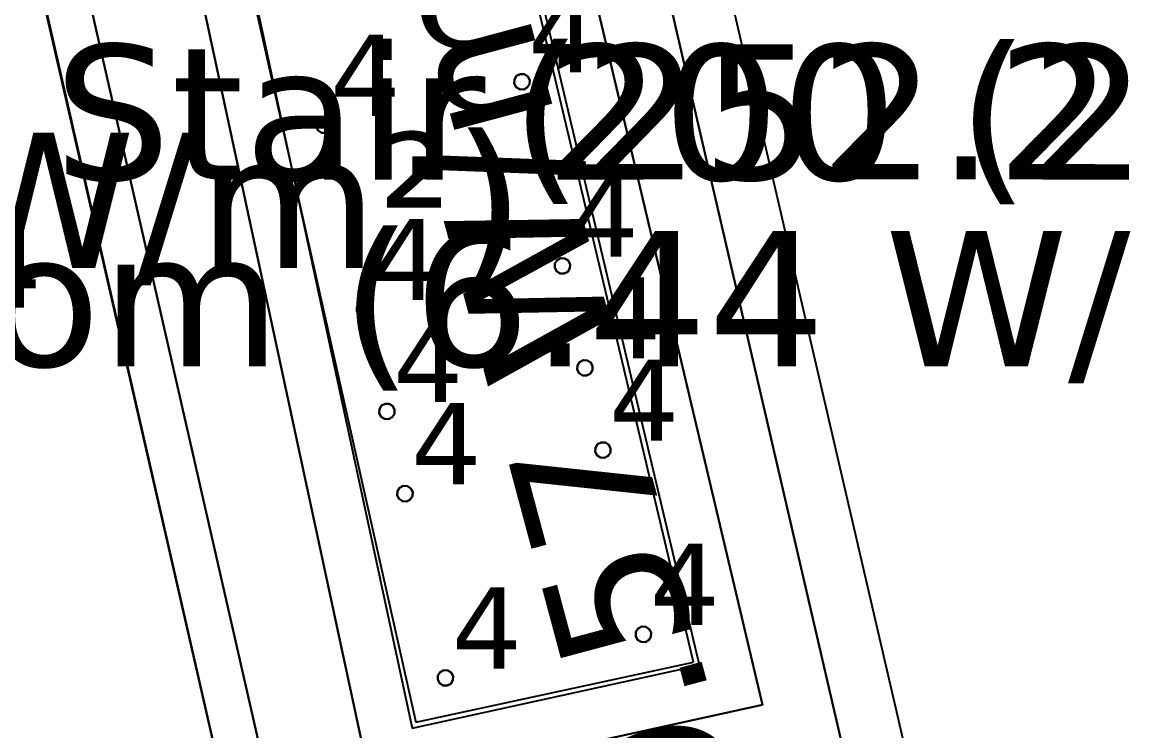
# Model space of a CAD drawing. Header units: inches. Extents: x 0 to 80, y -15 to 299.
# Drawn here: x 26.078 to 28.53, y 1.822 to 3.394 of the extents above; entities that cross this region are included whole.
import ezdxf

# ---------------------------------------------------------------- set-up
doc = ezdxf.new("R2010")
doc.units = ezdxf.units.IN
doc.header["$MEASUREMENT"] = 0
for name, color, linetype, true_color in [('DLX_BLD0_CALC', 3, 'Continuous', 0x00ff00), ('DLX_BLD0_CONT', 7, 'Continuous', 0x969696), ('DLX_BLD0_DESC', 7, 'Continuous', 0x969696), ('DLX_BLD0_LUM', 7, 'Continuous', 0xffd400), ('DLX_BLD0_LUMKEY_IDX', 7, 'Continuous', 0x969696), ('DLX_BLD0_ROOF', 7, 'Continuous', 0x7f7f7f)]:
    doc.layers.add(name, color=color, linetype=linetype, true_color=true_color)
doc.styles.add('TableTextStyle', font='')
doc.styles.get('TableTextStyle').set_extended_font_data('VERDANA.TTF')

msp = doc.modelspace()

# ---------------------------------------------------------------- linework, layer by layer
at = {"layer": 'DLX_BLD0_CALC'}
for points in [[(27.5815, 1.9677, 0), (26.9608, 4.5886, 0)], [(27.5677, 1.9738, 0), (26.952, 4.574, 0)], [(26.3719, 4.4275, 0), (26.9519, 1.841, 0)], [(26.5202, 3.7974, 0), (26.9437, 1.8275, 0)], [(26.5203, 1.7162, 0), (26.0726, 3.6738, 0)], [(26.5216, 1.7157, 0), (26.0772, 3.6636, 0)], [(27.645, 3.4745, 0), (28.5393, -0.3804, 0)], [(27.6452, 3.4739, 0), (28.5393, -0.3804, 0)], [(26.9437, 1.8275, 0), (27.5815, 1.9677, 0)], [(26.9519, 1.841, 0), (27.5677, 1.9738, 0)]]:
    msp.add_polyline3d(points, dxfattribs=at)
at = {"layer": 'DLX_BLD0_CONT'}
for points in [[(27.7214, 1.8797, 0), (27.0465, 4.7298, 0)], [(26.6384, 1.6418, 0), (26.1508, 3.7794, 0)], [(26.4072, 3.7711, 0), (26.8548, 1.6892, 0)], [(27.4837, 3.5762, 0), (28.4387, -0.5402, 0)], [(26.8548, 1.6892, 0), (27.7214, 1.8797, 0)]]:
    msp.add_polyline3d(points, dxfattribs=at)
at = {"layer": 'DLX_BLD0_LUM'}
for points in [[(27.1703, 3.2578, 0), (27.1708, 3.2668, 0)], [(27.1708, 3.2668, 0), (27.1703, 3.2578, 0)], [(27.1708, 3.2668, 0), (27.1703, 3.2578, 0)], [(27.1703, 3.2578, 0), (27.1708, 3.2668, 0)], [(27.1708, 3.2668, 0), (27.1756, 3.2745, 0)], [(27.1756, 3.2745, 0), (27.1708, 3.2668, 0)], [(27.1756, 3.2745, 0), (27.1708, 3.2668, 0)], [(27.1708, 3.2668, 0), (27.1756, 3.2745, 0)], [(27.1708, 3.2668, 0), (27.1708, 3.2668, 0)], [(27.1708, 3.2668, 0), (27.1708, 3.2668, 0)], [(27.1756, 3.2745, 0), (27.1837, 3.2786, 0)], [(27.1837, 3.2786, 0), (27.1756, 3.2745, 0)], [(27.1837, 3.2786, 0), (27.1756, 3.2745, 0)], [(27.1756, 3.2745, 0), (27.1837, 3.2786, 0)], [(27.1756, 3.2745, 0), (27.1756, 3.2745, 0)], [(27.1756, 3.2745, 0), (27.1756, 3.2745, 0)], [(27.1837, 3.2786, 0), (27.1837, 3.2786, 0)], [(27.1837, 3.2786, 0), (27.1927, 3.2782, 0)], [(27.1927, 3.2782, 0), (27.1837, 3.2786, 0)], [(27.1837, 3.2786, 0), (27.1837, 3.2786, 0)], [(27.1927, 3.2782, 0), (27.1837, 3.2786, 0)], [(27.1837, 3.2786, 0), (27.1927, 3.2782, 0)], [(27.1927, 3.2782, 0), (27.1927, 3.2782, 0)], [(27.1927, 3.2782, 0), (27.2004, 3.2733, 0)], [(27.2004, 3.2733, 0), (27.1927, 3.2782, 0)], [(27.1927, 3.2782, 0), (27.1927, 3.2782, 0)], [(27.2004, 3.2733, 0), (27.1927, 3.2782, 0)], [(27.1927, 3.2782, 0), (27.2004, 3.2733, 0)], [(27.2004, 3.2733, 0), (27.2004, 3.2733, 0)], [(27.2004, 3.2733, 0), (27.2045, 3.2653, 0)], [(27.2045, 3.2653, 0), (27.2004, 3.2733, 0)], [(27.2004, 3.2733, 0), (27.2004, 3.2733, 0)], [(27.2045, 3.2653, 0), (27.2004, 3.2733, 0)], [(27.2004, 3.2733, 0), (27.2045, 3.2653, 0)], [(27.2045, 3.2653, 0), (27.2041, 3.2563, 0)], [(27.2041, 3.2563, 0), (27.2045, 3.2653, 0)], [(27.2041, 3.2563, 0), (27.2045, 3.2653, 0)], [(27.2045, 3.2653, 0), (27.2041, 3.2563, 0)], [(27.2045, 3.2653, 0), (27.2045, 3.2653, 0)], [(27.2045, 3.2653, 0), (27.2045, 3.2653, 0)], [(27.1745, 3.2497, 0), (27.1703, 3.2578, 0)], [(27.1703, 3.2578, 0), (27.1703, 3.2578, 0)], [(27.1703, 3.2578, 0), (27.1745, 3.2497, 0)], [(27.1703, 3.2578, 0), (27.1703, 3.2578, 0)], [(27.1703, 3.2578, 0), (27.1745, 3.2497, 0)], [(27.1745, 3.2497, 0), (27.1703, 3.2578, 0)], [(27.1821, 3.2449, 0), (27.1745, 3.2497, 0)], [(27.1745, 3.2497, 0), (27.1745, 3.2497, 0)], [(27.1745, 3.2497, 0), (27.1821, 3.2449, 0)], [(27.1745, 3.2497, 0), (27.1745, 3.2497, 0)], [(27.1745, 3.2497, 0), (27.1821, 3.2449, 0)], [(27.1821, 3.2449, 0), (27.1745, 3.2497, 0)], [(27.1912, 3.2445, 0), (27.1821, 3.2449, 0)], [(27.1821, 3.2449, 0), (27.1821, 3.2449, 0)], [(27.1821, 3.2449, 0), (27.1912, 3.2445, 0)], [(27.1821, 3.2449, 0), (27.1821, 3.2449, 0)], [(27.1821, 3.2449, 0), (27.1912, 3.2445, 0)], [(27.1912, 3.2445, 0), (27.1821, 3.2449, 0)], [(27.1992, 3.2486, 0), (27.1912, 3.2445, 0)], [(27.1912, 3.2445, 0), (27.1992, 3.2486, 0)], [(27.1912, 3.2445, 0), (27.1992, 3.2486, 0)], [(27.1992, 3.2486, 0), (27.1912, 3.2445, 0)], [(27.1912, 3.2445, 0), (27.1912, 3.2445, 0)], [(27.1912, 3.2445, 0), (27.1912, 3.2445, 0)], [(27.2041, 3.2563, 0), (27.1992, 3.2486, 0)], [(27.1992, 3.2486, 0), (27.2041, 3.2563, 0)], [(27.1992, 3.2486, 0), (27.2041, 3.2563, 0)], [(27.2041, 3.2563, 0), (27.1992, 3.2486, 0)], [(27.1992, 3.2486, 0), (27.1992, 3.2486, 0)], [(27.1992, 3.2486, 0), (27.1992, 3.2486, 0)], [(27.2041, 3.2563, 0), (27.2041, 3.2563, 0)], [(27.2041, 3.2563, 0), (27.2041, 3.2563, 0)], [(26.7311, 3.1612, 0), (26.7315, 3.1703, 0)], [(26.7315, 3.1703, 0), (26.7311, 3.1612, 0)], [(26.7315, 3.1703, 0), (26.7311, 3.1612, 0)], [(26.7311, 3.1612, 0), (26.7315, 3.1703, 0)], [(26.7315, 3.1703, 0), (26.7364, 3.1779, 0)], [(26.7364, 3.1779, 0), (26.7315, 3.1703, 0)], [(26.7364, 3.1779, 0), (26.7315, 3.1703, 0)], [(26.7315, 3.1703, 0), (26.7364, 3.1779, 0)], [(26.7315, 3.1703, 0), (26.7315, 3.1703, 0)], [(26.7315, 3.1703, 0), (26.7315, 3.1703, 0)], [(26.7364, 3.1779, 0), (26.7444, 3.1821, 0)], [(26.7444, 3.1821, 0), (26.7364, 3.1779, 0)], [(26.7444, 3.1821, 0), (26.7364, 3.1779, 0)], [(26.7364, 3.1779, 0), (26.7444, 3.1821, 0)], [(26.7364, 3.1779, 0), (26.7364, 3.1779, 0)], [(26.7364, 3.1779, 0), (26.7364, 3.1779, 0)], [(26.7444, 3.1821, 0), (26.7444, 3.1821, 0)], [(26.7444, 3.1821, 0), (26.7535, 3.1817, 0)], [(26.7535, 3.1817, 0), (26.7444, 3.1821, 0)], [(26.7444, 3.1821, 0), (26.7444, 3.1821, 0)], [(26.7535, 3.1817, 0), (26.7444, 3.1821, 0)], [(26.7444, 3.1821, 0), (26.7535, 3.1817, 0)], [(26.7535, 3.1817, 0), (26.7535, 3.1817, 0)], [(26.7535, 3.1817, 0), (26.7611, 3.1768, 0)], [(26.7611, 3.1768, 0), (26.7535, 3.1817, 0)], [(26.7535, 3.1817, 0), (26.7535, 3.1817, 0)], [(26.7611, 3.1768, 0), (26.7535, 3.1817, 0)], [(26.7535, 3.1817, 0), (26.7611, 3.1768, 0)], [(26.7611, 3.1768, 0), (26.7611, 3.1768, 0)], [(26.7611, 3.1768, 0), (26.7653, 3.1687, 0)], [(26.7653, 3.1687, 0), (26.7611, 3.1768, 0)], [(26.7611, 3.1768, 0), (26.7611, 3.1768, 0)], [(26.7653, 3.1687, 0), (26.7611, 3.1768, 0)], [(26.7611, 3.1768, 0), (26.7653, 3.1687, 0)], [(26.7653, 3.1687, 0), (26.7649, 3.1597, 0)], [(26.7649, 3.1597, 0), (26.7653, 3.1687, 0)], [(26.7649, 3.1597, 0), (26.7653, 3.1687, 0)], [(26.7653, 3.1687, 0), (26.7649, 3.1597, 0)], [(26.7653, 3.1687, 0), (26.7653, 3.1687, 0)], [(26.7653, 3.1687, 0), (26.7653, 3.1687, 0)], [(26.7353, 3.1532, 0), (26.7311, 3.1612, 0)], [(26.7311, 3.1612, 0), (26.7311, 3.1612, 0)], [(26.7311, 3.1612, 0), (26.7353, 3.1532, 0)], [(26.7311, 3.1612, 0), (26.7311, 3.1612, 0)], [(26.7311, 3.1612, 0), (26.7353, 3.1532, 0)], [(26.7353, 3.1532, 0), (26.7311, 3.1612, 0)], [(26.7429, 3.1483, 0), (26.7353, 3.1532, 0)], [(26.7353, 3.1532, 0), (26.7353, 3.1532, 0)], [(26.7353, 3.1532, 0), (26.7429, 3.1483, 0)], [(26.7353, 3.1532, 0), (26.7353, 3.1532, 0)], [(26.7353, 3.1532, 0), (26.7429, 3.1483, 0)], [(26.7429, 3.1483, 0), (26.7353, 3.1532, 0)], [(26.7519, 3.1479, 0), (26.7429, 3.1483, 0)], [(26.7429, 3.1483, 0), (26.7429, 3.1483, 0)], [(26.7429, 3.1483, 0), (26.7519, 3.1479, 0)], [(26.7429, 3.1483, 0), (26.7429, 3.1483, 0)], [(26.7429, 3.1483, 0), (26.7519, 3.1479, 0)], [(26.7519, 3.1479, 0), (26.7429, 3.1483, 0)], [(26.76, 3.1521, 0), (26.7519, 3.1479, 0)], [(26.7519, 3.1479, 0), (26.76, 3.1521, 0)], [(26.7519, 3.1479, 0), (26.76, 3.1521, 0)], [(26.76, 3.1521, 0), (26.7519, 3.1479, 0)], [(26.7519, 3.1479, 0), (26.7519, 3.1479, 0)], [(26.7519, 3.1479, 0), (26.7519, 3.1479, 0)], [(26.7649, 3.1597, 0), (26.76, 3.1521, 0)], [(26.76, 3.1521, 0), (26.7649, 3.1597, 0)], [(26.76, 3.1521, 0), (26.7649, 3.1597, 0)], [(26.7649, 3.1597, 0), (26.76, 3.1521, 0)], [(26.76, 3.1521, 0), (26.76, 3.1521, 0)], [(26.76, 3.1521, 0), (26.76, 3.1521, 0)], [(26.7649, 3.1597, 0), (26.7649, 3.1597, 0)], [(26.7649, 3.1597, 0), (26.7649, 3.1597, 0)], [(27.2655, 2.8659, 0), (27.2735, 2.87, 0)], [(27.2735, 2.87, 0), (27.2655, 2.8659, 0)], [(27.2735, 2.87, 0), (27.2655, 2.8659, 0)], [(27.2655, 2.8659, 0), (27.2735, 2.87, 0)], [(27.2735, 2.87, 0), (27.2735, 2.87, 0)], [(27.2735, 2.87, 0), (27.2826, 2.8696, 0)], [(27.2826, 2.8696, 0), (27.2735, 2.87, 0)], [(27.2735, 2.87, 0), (27.2735, 2.87, 0)], [(27.2826, 2.8696, 0), (27.2735, 2.87, 0)], [(27.2735, 2.87, 0), (27.2826, 2.8696, 0)], [(27.2826, 2.8696, 0), (27.2826, 2.8696, 0)], [(27.2826, 2.8696, 0), (27.2902, 2.8647, 0)], [(27.2902, 2.8647, 0), (27.2826, 2.8696, 0)], [(27.2826, 2.8696, 0), (27.2826, 2.8696, 0)], [(27.2902, 2.8647, 0), (27.2826, 2.8696, 0)], [(27.2826, 2.8696, 0), (27.2902, 2.8647, 0)], [(27.2602, 2.8492, 0), (27.2606, 2.8582, 0)], [(27.2606, 2.8582, 0), (27.2602, 2.8492, 0)], [(27.2606, 2.8582, 0), (27.2602, 2.8492, 0)], [(27.2602, 2.8492, 0), (27.2606, 2.8582, 0)], [(27.2643, 2.8411, 0), (27.2602, 2.8492, 0)], [(27.2602, 2.8492, 0), (27.2602, 2.8492, 0)], [(27.2602, 2.8492, 0), (27.2643, 2.8411, 0)], [(27.2602, 2.8492, 0), (27.2602, 2.8492, 0)], [(27.2602, 2.8492, 0), (27.2643, 2.8411, 0)], [(27.2643, 2.8411, 0), (27.2602, 2.8492, 0)], [(27.2606, 2.8582, 0), (27.2655, 2.8659, 0)], [(27.2655, 2.8659, 0), (27.2606, 2.8582, 0)], [(27.2655, 2.8659, 0), (27.2606, 2.8582, 0)], [(27.2606, 2.8582, 0), (27.2655, 2.8659, 0)], [(27.2606, 2.8582, 0), (27.2606, 2.8582, 0)], [(27.2606, 2.8582, 0), (27.2606, 2.8582, 0)], [(27.2655, 2.8659, 0), (27.2655, 2.8659, 0)], [(27.2655, 2.8659, 0), (27.2655, 2.8659, 0)], [(27.2939, 2.8477, 0), (27.2891, 2.84, 0)], [(27.2891, 2.84, 0), (27.2939, 2.8477, 0)], [(27.2891, 2.84, 0), (27.2939, 2.8477, 0)], [(27.2939, 2.8477, 0), (27.2891, 2.84, 0)], [(27.2902, 2.8647, 0), (27.2902, 2.8647, 0)], [(27.2902, 2.8647, 0), (27.2944, 2.8567, 0)], [(27.2944, 2.8567, 0), (27.2902, 2.8647, 0)], [(27.2902, 2.8647, 0), (27.2902, 2.8647, 0)], [(27.2944, 2.8567, 0), (27.2902, 2.8647, 0)], [(27.2902, 2.8647, 0), (27.2944, 2.8567, 0)], [(27.2944, 2.8567, 0), (27.2939, 2.8477, 0)], [(27.2939, 2.8477, 0), (27.2944, 2.8567, 0)], [(27.2939, 2.8477, 0), (27.2944, 2.8567, 0)], [(27.2944, 2.8567, 0), (27.2939, 2.8477, 0)], [(27.2939, 2.8477, 0), (27.2939, 2.8477, 0)], [(27.2939, 2.8477, 0), (27.2939, 2.8477, 0)], [(27.2944, 2.8567, 0), (27.2944, 2.8567, 0)], [(27.2944, 2.8567, 0), (27.2944, 2.8567, 0)], [(27.272, 2.8363, 0), (27.2643, 2.8411, 0)], [(27.2643, 2.8411, 0), (27.2643, 2.8411, 0)], [(27.2643, 2.8411, 0), (27.272, 2.8363, 0)], [(27.2643, 2.8411, 0), (27.2643, 2.8411, 0)], [(27.2643, 2.8411, 0), (27.272, 2.8363, 0)], [(27.272, 2.8363, 0), (27.2643, 2.8411, 0)], [(27.281, 2.8359, 0), (27.272, 2.8363, 0)], [(27.272, 2.8363, 0), (27.272, 2.8363, 0)], [(27.272, 2.8363, 0), (27.281, 2.8359, 0)], [(27.272, 2.8363, 0), (27.272, 2.8363, 0)], [(27.272, 2.8363, 0), (27.281, 2.8359, 0)], [(27.281, 2.8359, 0), (27.272, 2.8363, 0)], [(27.2891, 2.84, 0), (27.281, 2.8359, 0)], [(27.281, 2.8359, 0), (27.2891, 2.84, 0)], [(27.281, 2.8359, 0), (27.2891, 2.84, 0)], [(27.2891, 2.84, 0), (27.281, 2.8359, 0)], [(27.281, 2.8359, 0), (27.281, 2.8359, 0)], [(27.281, 2.8359, 0), (27.281, 2.8359, 0)], [(27.2891, 2.84, 0), (27.2891, 2.84, 0)], [(27.2891, 2.84, 0), (27.2891, 2.84, 0)], [(26.8262, 2.7693, 0), (26.8343, 2.7735, 0)], [(26.8343, 2.7735, 0), (26.8262, 2.7693, 0)], [(26.8343, 2.7735, 0), (26.8262, 2.7693, 0)], [(26.8262, 2.7693, 0), (26.8343, 2.7735, 0)], [(26.8343, 2.7735, 0), (26.8343, 2.7735, 0)], [(26.8343, 2.7735, 0), (26.8433, 2.7731, 0)], [(26.8433, 2.7731, 0), (26.8343, 2.7735, 0)], [(26.8343, 2.7735, 0), (26.8343, 2.7735, 0)], [(26.8433, 2.7731, 0), (26.8343, 2.7735, 0)], [(26.8343, 2.7735, 0), (26.8433, 2.7731, 0)], [(26.8433, 2.7731, 0), (26.8433, 2.7731, 0)], [(26.8433, 2.7731, 0), (26.8509, 2.7682, 0)], [(26.8509, 2.7682, 0), (26.8433, 2.7731, 0)], [(26.8433, 2.7731, 0), (26.8433, 2.7731, 0)], [(26.8509, 2.7682, 0), (26.8433, 2.7731, 0)], [(26.8433, 2.7731, 0), (26.8509, 2.7682, 0)], [(26.8209, 2.7526, 0), (26.8213, 2.7617, 0)], [(26.8213, 2.7617, 0), (26.8209, 2.7526, 0)], [(26.8213, 2.7617, 0), (26.8209, 2.7526, 0)], [(26.8209, 2.7526, 0), (26.8213, 2.7617, 0)], [(26.8251, 2.7446, 0), (26.8209, 2.7526, 0)], [(26.8209, 2.7526, 0), (26.8209, 2.7526, 0)], [(26.8209, 2.7526, 0), (26.8251, 2.7446, 0)], [(26.8209, 2.7526, 0), (26.8209, 2.7526, 0)], [(26.8209, 2.7526, 0), (26.8251, 2.7446, 0)], [(26.8251, 2.7446, 0), (26.8209, 2.7526, 0)], [(26.8213, 2.7617, 0), (26.8262, 2.7693, 0)], [(26.8262, 2.7693, 0), (26.8213, 2.7617, 0)], [(26.8262, 2.7693, 0), (26.8213, 2.7617, 0)], [(26.8213, 2.7617, 0), (26.8262, 2.7693, 0)], [(26.8213, 2.7617, 0), (26.8213, 2.7617, 0)], [(26.8213, 2.7617, 0), (26.8213, 2.7617, 0)], [(26.8262, 2.7693, 0), (26.8262, 2.7693, 0)], [(26.8262, 2.7693, 0), (26.8262, 2.7693, 0)], [(26.8547, 2.7511, 0), (26.8498, 2.7435, 0)], [(26.8498, 2.7435, 0), (26.8547, 2.7511, 0)], [(26.8498, 2.7435, 0), (26.8547, 2.7511, 0)], [(26.8547, 2.7511, 0), (26.8498, 2.7435, 0)], [(26.8509, 2.7682, 0), (26.8509, 2.7682, 0)], [(26.8509, 2.7682, 0), (26.8551, 2.7601, 0)], [(26.8551, 2.7601, 0), (26.8509, 2.7682, 0)], [(26.8509, 2.7682, 0), (26.8509, 2.7682, 0)], [(26.8551, 2.7601, 0), (26.8509, 2.7682, 0)], [(26.8509, 2.7682, 0), (26.8551, 2.7601, 0)], [(26.8551, 2.7601, 0), (26.8547, 2.7511, 0)], [(26.8547, 2.7511, 0), (26.8551, 2.7601, 0)], [(26.8547, 2.7511, 0), (26.8551, 2.7601, 0)], [(26.8551, 2.7601, 0), (26.8547, 2.7511, 0)], [(26.8547, 2.7511, 0), (26.8547, 2.7511, 0)], [(26.8547, 2.7511, 0), (26.8547, 2.7511, 0)], [(26.8551, 2.7601, 0), (26.8551, 2.7601, 0)], [(26.8551, 2.7601, 0), (26.8551, 2.7601, 0)], [(26.8327, 2.7397, 0), (26.8251, 2.7446, 0)], [(26.8251, 2.7446, 0), (26.8251, 2.7446, 0)], [(26.8251, 2.7446, 0), (26.8327, 2.7397, 0)], [(26.8251, 2.7446, 0), (26.8251, 2.7446, 0)], [(26.8251, 2.7446, 0), (26.8327, 2.7397, 0)], [(26.8327, 2.7397, 0), (26.8251, 2.7446, 0)], [(26.8418, 2.7393, 0), (26.8327, 2.7397, 0)], [(26.8327, 2.7397, 0), (26.8327, 2.7397, 0)], [(26.8327, 2.7397, 0), (26.8418, 2.7393, 0)], [(26.8327, 2.7397, 0), (26.8327, 2.7397, 0)], [(26.8327, 2.7397, 0), (26.8418, 2.7393, 0)], [(26.8418, 2.7393, 0), (26.8327, 2.7397, 0)], [(26.8498, 2.7435, 0), (26.8418, 2.7393, 0)], [(26.8418, 2.7393, 0), (26.8498, 2.7435, 0)], [(26.8418, 2.7393, 0), (26.8498, 2.7435, 0)], [(26.8498, 2.7435, 0), (26.8418, 2.7393, 0)], [(26.8418, 2.7393, 0), (26.8418, 2.7393, 0)], [(26.8418, 2.7393, 0), (26.8418, 2.7393, 0)], [(26.8498, 2.7435, 0), (26.8498, 2.7435, 0)], [(26.8498, 2.7435, 0), (26.8498, 2.7435, 0)], [(27.3099, 2.6231, 0), (27.3103, 2.6321, 0)], [(27.3103, 2.6321, 0), (27.3099, 2.6231, 0)], [(27.3103, 2.6321, 0), (27.3099, 2.6231, 0)], [(27.3099, 2.6231, 0), (27.3103, 2.6321, 0)], [(27.3103, 2.6321, 0), (27.3152, 2.6397, 0)], [(27.3152, 2.6397, 0), (27.3103, 2.6321, 0)], [(27.3152, 2.6397, 0), (27.3103, 2.6321, 0)], [(27.3103, 2.6321, 0), (27.3152, 2.6397, 0)], [(27.3103, 2.6321, 0), (27.3103, 2.6321, 0)], [(27.3103, 2.6321, 0), (27.3103, 2.6321, 0)], [(27.3152, 2.6397, 0), (27.3232, 2.6439, 0)], [(27.3232, 2.6439, 0), (27.3152, 2.6397, 0)], [(27.3232, 2.6439, 0), (27.3152, 2.6397, 0)], [(27.3152, 2.6397, 0), (27.3232, 2.6439, 0)], [(27.3152, 2.6397, 0), (27.3152, 2.6397, 0)], [(27.3152, 2.6397, 0), (27.3152, 2.6397, 0)], [(27.3232, 2.6439, 0), (27.3232, 2.6439, 0)], [(27.3232, 2.6439, 0), (27.3323, 2.6435, 0)], [(27.3323, 2.6435, 0), (27.3232, 2.6439, 0)], [(27.3232, 2.6439, 0), (27.3232, 2.6439, 0)], [(27.3323, 2.6435, 0), (27.3232, 2.6439, 0)], [(27.3232, 2.6439, 0), (27.3323, 2.6435, 0)], [(27.3323, 2.6435, 0), (27.3323, 2.6435, 0)], [(27.3323, 2.6435, 0), (27.3399, 2.6386, 0)], [(27.3399, 2.6386, 0), (27.3323, 2.6435, 0)], [(27.3323, 2.6435, 0), (27.3323, 2.6435, 0)], [(27.3399, 2.6386, 0), (27.3323, 2.6435, 0)], [(27.3323, 2.6435, 0), (27.3399, 2.6386, 0)], [(27.3399, 2.6386, 0), (27.3399, 2.6386, 0)], [(27.3399, 2.6386, 0), (27.3441, 2.6306, 0)], [(27.3441, 2.6306, 0), (27.3399, 2.6386, 0)], [(27.3399, 2.6386, 0), (27.3399, 2.6386, 0)], [(27.3441, 2.6306, 0), (27.3399, 2.6386, 0)], [(27.3399, 2.6386, 0), (27.3441, 2.6306, 0)], [(27.3441, 2.6306, 0), (27.3436, 2.6215, 0)], [(27.3436, 2.6215, 0), (27.3441, 2.6306, 0)], [(27.3436, 2.6215, 0), (27.3441, 2.6306, 0)], [(27.3441, 2.6306, 0), (27.3436, 2.6215, 0)], [(27.3441, 2.6306, 0), (27.3441, 2.6306, 0)], [(27.3441, 2.6306, 0), (27.3441, 2.6306, 0)], [(27.314, 2.615, 0), (27.3099, 2.6231, 0)], [(27.3099, 2.6231, 0), (27.3099, 2.6231, 0)], [(27.3099, 2.6231, 0), (27.314, 2.615, 0)], [(27.3099, 2.6231, 0), (27.3099, 2.6231, 0)], [(27.3099, 2.6231, 0), (27.314, 2.615, 0)], [(27.314, 2.615, 0), (27.3099, 2.6231, 0)], [(27.3217, 2.6101, 0), (27.314, 2.615, 0)], [(27.314, 2.615, 0), (27.314, 2.615, 0)], [(27.314, 2.615, 0), (27.3217, 2.6101, 0)], [(27.314, 2.615, 0), (27.314, 2.615, 0)], [(27.314, 2.615, 0), (27.3217, 2.6101, 0)], [(27.3217, 2.6101, 0), (27.314, 2.615, 0)], [(27.3307, 2.6097, 0), (27.3217, 2.6101, 0)], [(27.3217, 2.6101, 0), (27.3217, 2.6101, 0)], [(27.3217, 2.6101, 0), (27.3307, 2.6097, 0)], [(27.3217, 2.6101, 0), (27.3217, 2.6101, 0)], [(27.3217, 2.6101, 0), (27.3307, 2.6097, 0)], [(27.3307, 2.6097, 0), (27.3217, 2.6101, 0)], [(27.3388, 2.6139, 0), (27.3307, 2.6097, 0)], [(27.3307, 2.6097, 0), (27.3388, 2.6139, 0)], [(27.3307, 2.6097, 0), (27.3388, 2.6139, 0)], [(27.3388, 2.6139, 0), (27.3307, 2.6097, 0)], [(27.3307, 2.6097, 0), (27.3307, 2.6097, 0)], [(27.3307, 2.6097, 0), (27.3307, 2.6097, 0)], [(27.3436, 2.6215, 0), (27.3388, 2.6139, 0)], [(27.3388, 2.6139, 0), (27.3436, 2.6215, 0)], [(27.3388, 2.6139, 0), (27.3436, 2.6215, 0)], [(27.3436, 2.6215, 0), (27.3388, 2.6139, 0)], [(27.3388, 2.6139, 0), (27.3388, 2.6139, 0)], [(27.3388, 2.6139, 0), (27.3388, 2.6139, 0)], [(27.3436, 2.6215, 0), (27.3436, 2.6215, 0)], [(27.3436, 2.6215, 0), (27.3436, 2.6215, 0)], [(26.8706, 2.5265, 0), (26.871, 2.5356, 0)], [(26.871, 2.5356, 0), (26.8706, 2.5265, 0)], [(26.871, 2.5356, 0), (26.8706, 2.5265, 0)], [(26.8706, 2.5265, 0), (26.871, 2.5356, 0)], [(26.8748, 2.5185, 0), (26.8706, 2.5265, 0)], [(26.8706, 2.5265, 0), (26.8706, 2.5265, 0)], [(26.8706, 2.5265, 0), (26.8748, 2.5185, 0)], [(26.8706, 2.5265, 0), (26.8706, 2.5265, 0)], [(26.8706, 2.5265, 0), (26.8748, 2.5185, 0)], [(26.8748, 2.5185, 0), (26.8706, 2.5265, 0)], [(26.871, 2.5356, 0), (26.8759, 2.5432, 0)], [(26.8759, 2.5432, 0), (26.871, 2.5356, 0)], [(26.8759, 2.5432, 0), (26.871, 2.5356, 0)], [(26.871, 2.5356, 0), (26.8759, 2.5432, 0)], [(26.871, 2.5356, 0), (26.871, 2.5356, 0)], [(26.871, 2.5356, 0), (26.871, 2.5356, 0)], [(26.8759, 2.5432, 0), (26.884, 2.5474, 0)], [(26.884, 2.5474, 0), (26.8759, 2.5432, 0)], [(26.884, 2.5474, 0), (26.8759, 2.5432, 0)], [(26.8759, 2.5432, 0), (26.884, 2.5474, 0)], [(26.8759, 2.5432, 0), (26.8759, 2.5432, 0)], [(26.8759, 2.5432, 0), (26.8759, 2.5432, 0)], [(26.884, 2.5474, 0), (26.884, 2.5474, 0)], [(26.884, 2.5474, 0), (26.893, 2.5469, 0)], [(26.893, 2.5469, 0), (26.884, 2.5474, 0)], [(26.884, 2.5474, 0), (26.884, 2.5474, 0)], [(26.893, 2.5469, 0), (26.884, 2.5474, 0)], [(26.884, 2.5474, 0), (26.893, 2.5469, 0)], [(26.893, 2.5469, 0), (26.893, 2.5469, 0)], [(26.893, 2.5469, 0), (26.9006, 2.5421, 0)], [(26.9006, 2.5421, 0), (26.893, 2.5469, 0)], [(26.893, 2.5469, 0), (26.893, 2.5469, 0)], [(26.9006, 2.5421, 0), (26.893, 2.5469, 0)], [(26.893, 2.5469, 0), (26.9006, 2.5421, 0)], [(26.9006, 2.5421, 0), (26.9006, 2.5421, 0)], [(26.9006, 2.5421, 0), (26.9048, 2.534, 0)], [(26.9048, 2.534, 0), (26.9006, 2.5421, 0)], [(26.9006, 2.5421, 0), (26.9006, 2.5421, 0)], [(26.9048, 2.534, 0), (26.9006, 2.5421, 0)], [(26.9006, 2.5421, 0), (26.9048, 2.534, 0)], [(26.9048, 2.534, 0), (26.9044, 2.525, 0)], [(26.9044, 2.525, 0), (26.9048, 2.534, 0)], [(26.9044, 2.525, 0), (26.9048, 2.534, 0)], [(26.9048, 2.534, 0), (26.9044, 2.525, 0)], [(26.9048, 2.534, 0), (26.9048, 2.534, 0)], [(26.9048, 2.534, 0), (26.9048, 2.534, 0)], [(26.8824, 2.5136, 0), (26.8748, 2.5185, 0)], [(26.8748, 2.5185, 0), (26.8748, 2.5185, 0)], [(26.8748, 2.5185, 0), (26.8824, 2.5136, 0)], [(26.8748, 2.5185, 0), (26.8748, 2.5185, 0)], [(26.8748, 2.5185, 0), (26.8824, 2.5136, 0)], [(26.8824, 2.5136, 0), (26.8748, 2.5185, 0)], [(26.8915, 2.5132, 0), (26.8824, 2.5136, 0)], [(26.8824, 2.5136, 0), (26.8824, 2.5136, 0)], [(26.8824, 2.5136, 0), (26.8915, 2.5132, 0)], [(26.8824, 2.5136, 0), (26.8824, 2.5136, 0)], [(26.8824, 2.5136, 0), (26.8915, 2.5132, 0)], [(26.8915, 2.5132, 0), (26.8824, 2.5136, 0)], [(26.8995, 2.5173, 0), (26.8915, 2.5132, 0)], [(26.8915, 2.5132, 0), (26.8995, 2.5173, 0)], [(26.8915, 2.5132, 0), (26.8995, 2.5173, 0)], [(26.8995, 2.5173, 0), (26.8915, 2.5132, 0)], [(26.8915, 2.5132, 0), (26.8915, 2.5132, 0)], [(26.8915, 2.5132, 0), (26.8915, 2.5132, 0)], [(26.9044, 2.525, 0), (26.8995, 2.5173, 0)], [(26.8995, 2.5173, 0), (26.9044, 2.525, 0)], [(26.8995, 2.5173, 0), (26.9044, 2.525, 0)], [(26.9044, 2.525, 0), (26.8995, 2.5173, 0)], [(26.8995, 2.5173, 0), (26.8995, 2.5173, 0)], [(26.8995, 2.5173, 0), (26.8995, 2.5173, 0)], [(26.9044, 2.525, 0), (26.9044, 2.525, 0)], [(26.9044, 2.525, 0), (26.9044, 2.525, 0)], [(27.3504, 2.4496, 0), (27.3553, 2.4573, 0)], [(27.3553, 2.4573, 0), (27.3504, 2.4496, 0)], [(27.3553, 2.4573, 0), (27.3504, 2.4496, 0)], [(27.3504, 2.4496, 0), (27.3553, 2.4573, 0)], [(27.3553, 2.4573, 0), (27.3633, 2.4614, 0)], [(27.3633, 2.4614, 0), (27.3553, 2.4573, 0)], [(27.3633, 2.4614, 0), (27.3553, 2.4573, 0)], [(27.3553, 2.4573, 0), (27.3633, 2.4614, 0)], [(27.3553, 2.4573, 0), (27.3553, 2.4573, 0)], [(27.3553, 2.4573, 0), (27.3553, 2.4573, 0)], [(27.3633, 2.4614, 0), (27.3633, 2.4614, 0)], [(27.3633, 2.4614, 0), (27.3724, 2.461, 0)], [(27.3724, 2.461, 0), (27.3633, 2.4614, 0)], [(27.3633, 2.4614, 0), (27.3633, 2.4614, 0)], [(27.3724, 2.461, 0), (27.3633, 2.4614, 0)], [(27.3633, 2.4614, 0), (27.3724, 2.461, 0)], [(27.3724, 2.461, 0), (27.3724, 2.461, 0)], [(27.3724, 2.461, 0), (27.38, 2.4561, 0)], [(27.38, 2.4561, 0), (27.3724, 2.461, 0)], [(27.3724, 2.461, 0), (27.3724, 2.461, 0)], [(27.38, 2.4561, 0), (27.3724, 2.461, 0)], [(27.3724, 2.461, 0), (27.38, 2.4561, 0)], [(27.38, 2.4561, 0), (27.38, 2.4561, 0)], [(27.38, 2.4561, 0), (27.3842, 2.4481, 0)], [(27.3842, 2.4481, 0), (27.38, 2.4561, 0)], [(27.38, 2.4561, 0), (27.38, 2.4561, 0)], [(27.3842, 2.4481, 0), (27.38, 2.4561, 0)], [(27.38, 2.4561, 0), (27.3842, 2.4481, 0)], [(27.35, 2.4406, 0), (27.3504, 2.4496, 0)], [(27.3504, 2.4496, 0), (27.35, 2.4406, 0)], [(27.3504, 2.4496, 0), (27.35, 2.4406, 0)], [(27.35, 2.4406, 0), (27.3504, 2.4496, 0)], [(27.3542, 2.4325, 0), (27.35, 2.4406, 0)], [(27.35, 2.4406, 0), (27.35, 2.4406, 0)], [(27.35, 2.4406, 0), (27.3542, 2.4325, 0)], [(27.35, 2.4406, 0), (27.35, 2.4406, 0)], [(27.35, 2.4406, 0), (27.3542, 2.4325, 0)], [(27.3542, 2.4325, 0), (27.35, 2.4406, 0)], [(27.3504, 2.4496, 0), (27.3504, 2.4496, 0)], [(27.3504, 2.4496, 0), (27.3504, 2.4496, 0)], [(27.3618, 2.4277, 0), (27.3542, 2.4325, 0)], [(27.3542, 2.4325, 0), (27.3542, 2.4325, 0)], [(27.3542, 2.4325, 0), (27.3618, 2.4277, 0)], [(27.3542, 2.4325, 0), (27.3542, 2.4325, 0)], [(27.3542, 2.4325, 0), (27.3618, 2.4277, 0)], [(27.3618, 2.4277, 0), (27.3542, 2.4325, 0)], [(27.3708, 2.4273, 0), (27.3618, 2.4277, 0)], [(27.3618, 2.4277, 0), (27.3618, 2.4277, 0)], [(27.3618, 2.4277, 0), (27.3708, 2.4273, 0)], [(27.3618, 2.4277, 0), (27.3618, 2.4277, 0)], [(27.3618, 2.4277, 0), (27.3708, 2.4273, 0)], [(27.3708, 2.4273, 0), (27.3618, 2.4277, 0)], [(27.3789, 2.4314, 0), (27.3708, 2.4273, 0)], [(27.3708, 2.4273, 0), (27.3789, 2.4314, 0)], [(27.3708, 2.4273, 0), (27.3789, 2.4314, 0)], [(27.3789, 2.4314, 0), (27.3708, 2.4273, 0)], [(27.3708, 2.4273, 0), (27.3708, 2.4273, 0)], [(27.3708, 2.4273, 0), (27.3708, 2.4273, 0)], [(27.3838, 2.4391, 0), (27.3789, 2.4314, 0)], [(27.3789, 2.4314, 0), (27.3838, 2.4391, 0)], [(27.3789, 2.4314, 0), (27.3838, 2.4391, 0)], [(27.3838, 2.4391, 0), (27.3789, 2.4314, 0)], [(27.3789, 2.4314, 0), (27.3789, 2.4314, 0)], [(27.3789, 2.4314, 0), (27.3789, 2.4314, 0)], [(27.3842, 2.4481, 0), (27.3838, 2.4391, 0)], [(27.3838, 2.4391, 0), (27.3842, 2.4481, 0)], [(27.3838, 2.4391, 0), (27.3842, 2.4481, 0)], [(27.3842, 2.4481, 0), (27.3838, 2.4391, 0)], [(27.3838, 2.4391, 0), (27.3838, 2.4391, 0)], [(27.3838, 2.4391, 0), (27.3838, 2.4391, 0)], [(27.3842, 2.4481, 0), (27.3842, 2.4481, 0)], [(27.3842, 2.4481, 0), (27.3842, 2.4481, 0)], [(26.9111, 2.3531, 0), (26.916, 2.3607, 0)], [(26.916, 2.3607, 0), (26.9111, 2.3531, 0)], [(26.916, 2.3607, 0), (26.9111, 2.3531, 0)], [(26.9111, 2.3531, 0), (26.916, 2.3607, 0)], [(26.916, 2.3607, 0), (26.9241, 2.3649, 0)], [(26.9241, 2.3649, 0), (26.916, 2.3607, 0)], [(26.9241, 2.3649, 0), (26.916, 2.3607, 0)], [(26.916, 2.3607, 0), (26.9241, 2.3649, 0)], [(26.916, 2.3607, 0), (26.916, 2.3607, 0)], [(26.916, 2.3607, 0), (26.916, 2.3607, 0)], [(26.9241, 2.3649, 0), (26.9241, 2.3649, 0)], [(26.9241, 2.3649, 0), (26.9331, 2.3645, 0)], [(26.9331, 2.3645, 0), (26.9241, 2.3649, 0)], [(26.9241, 2.3649, 0), (26.9241, 2.3649, 0)], [(26.9331, 2.3645, 0), (26.9241, 2.3649, 0)], [(26.9241, 2.3649, 0), (26.9331, 2.3645, 0)], [(26.9331, 2.3645, 0), (26.9331, 2.3645, 0)], [(26.9331, 2.3645, 0), (26.9408, 2.3596, 0)], [(26.9408, 2.3596, 0), (26.9331, 2.3645, 0)], [(26.9331, 2.3645, 0), (26.9331, 2.3645, 0)], [(26.9408, 2.3596, 0), (26.9331, 2.3645, 0)], [(26.9331, 2.3645, 0), (26.9408, 2.3596, 0)], [(26.9408, 2.3596, 0), (26.9408, 2.3596, 0)], [(26.9408, 2.3596, 0), (26.9449, 2.3515, 0)], [(26.9449, 2.3515, 0), (26.9408, 2.3596, 0)], [(26.9408, 2.3596, 0), (26.9408, 2.3596, 0)], [(26.9449, 2.3515, 0), (26.9408, 2.3596, 0)], [(26.9408, 2.3596, 0), (26.9449, 2.3515, 0)], [(26.9107, 2.344, 0), (26.9111, 2.3531, 0)], [(26.9111, 2.3531, 0), (26.9107, 2.344, 0)], [(26.9111, 2.3531, 0), (26.9107, 2.344, 0)], [(26.9107, 2.344, 0), (26.9111, 2.3531, 0)], [(26.9149, 2.336, 0), (26.9107, 2.344, 0)], [(26.9107, 2.344, 0), (26.9107, 2.344, 0)], [(26.9107, 2.344, 0), (26.9149, 2.336, 0)], [(26.9107, 2.344, 0), (26.9107, 2.344, 0)], [(26.9107, 2.344, 0), (26.9149, 2.336, 0)], [(26.9149, 2.336, 0), (26.9107, 2.344, 0)], [(26.9111, 2.3531, 0), (26.9111, 2.3531, 0)], [(26.9111, 2.3531, 0), (26.9111, 2.3531, 0)], [(26.9225, 2.3311, 0), (26.9149, 2.336, 0)], [(26.9149, 2.336, 0), (26.9149, 2.336, 0)], [(26.9149, 2.336, 0), (26.9225, 2.3311, 0)], [(26.9149, 2.336, 0), (26.9149, 2.336, 0)], [(26.9149, 2.336, 0), (26.9225, 2.3311, 0)], [(26.9225, 2.3311, 0), (26.9149, 2.336, 0)], [(26.9316, 2.3307, 0), (26.9225, 2.3311, 0)], [(26.9225, 2.3311, 0), (26.9225, 2.3311, 0)], [(26.9225, 2.3311, 0), (26.9316, 2.3307, 0)], [(26.9225, 2.3311, 0), (26.9225, 2.3311, 0)], [(26.9225, 2.3311, 0), (26.9316, 2.3307, 0)], [(26.9316, 2.3307, 0), (26.9225, 2.3311, 0)], [(26.9396, 2.3349, 0), (26.9316, 2.3307, 0)], [(26.9316, 2.3307, 0), (26.9396, 2.3349, 0)], [(26.9316, 2.3307, 0), (26.9396, 2.3349, 0)], [(26.9396, 2.3349, 0), (26.9316, 2.3307, 0)], [(26.9316, 2.3307, 0), (26.9316, 2.3307, 0)], [(26.9316, 2.3307, 0), (26.9316, 2.3307, 0)], [(26.9445, 2.3425, 0), (26.9396, 2.3349, 0)], [(26.9396, 2.3349, 0), (26.9445, 2.3425, 0)], [(26.9396, 2.3349, 0), (26.9445, 2.3425, 0)], [(26.9445, 2.3425, 0), (26.9396, 2.3349, 0)], [(26.9396, 2.3349, 0), (26.9396, 2.3349, 0)], [(26.9396, 2.3349, 0), (26.9396, 2.3349, 0)], [(26.9449, 2.3515, 0), (26.9445, 2.3425, 0)], [(26.9445, 2.3425, 0), (26.9449, 2.3515, 0)], [(26.9445, 2.3425, 0), (26.9449, 2.3515, 0)], [(26.9449, 2.3515, 0), (26.9445, 2.3425, 0)], [(26.9445, 2.3425, 0), (26.9445, 2.3425, 0)], [(26.9445, 2.3425, 0), (26.9445, 2.3425, 0)], [(26.9449, 2.3515, 0), (26.9449, 2.3515, 0)], [(26.9449, 2.3515, 0), (26.9449, 2.3515, 0)], [(27.4398, 2.032, 0), (27.4402, 2.041, 0)], [(27.4402, 2.041, 0), (27.4398, 2.032, 0)], [(27.4402, 2.041, 0), (27.4398, 2.032, 0)], [(27.4398, 2.032, 0), (27.4402, 2.041, 0)], [(27.4402, 2.041, 0), (27.4451, 2.0487, 0)], [(27.4451, 2.0487, 0), (27.4402, 2.041, 0)], [(27.4451, 2.0487, 0), (27.4402, 2.041, 0)], [(27.4402, 2.041, 0), (27.4451, 2.0487, 0)], [(27.4402, 2.041, 0), (27.4402, 2.041, 0)], [(27.4402, 2.041, 0), (27.4402, 2.041, 0)], [(27.4451, 2.0487, 0), (27.4531, 2.0528, 0)], [(27.4531, 2.0528, 0), (27.4451, 2.0487, 0)], [(27.4531, 2.0528, 0), (27.4451, 2.0487, 0)], [(27.4451, 2.0487, 0), (27.4531, 2.0528, 0)], [(27.4451, 2.0487, 0), (27.4451, 2.0487, 0)], [(27.4451, 2.0487, 0), (27.4451, 2.0487, 0)], [(27.4531, 2.0528, 0), (27.4531, 2.0528, 0)], [(27.4531, 2.0528, 0), (27.4622, 2.0524, 0)], [(27.4622, 2.0524, 0), (27.4531, 2.0528, 0)], [(27.4531, 2.0528, 0), (27.4531, 2.0528, 0)], [(27.4622, 2.0524, 0), (27.4531, 2.0528, 0)], [(27.4531, 2.0528, 0), (27.4622, 2.0524, 0)], [(27.4622, 2.0524, 0), (27.4622, 2.0524, 0)], [(27.4622, 2.0524, 0), (27.4698, 2.0475, 0)], [(27.4698, 2.0475, 0), (27.4622, 2.0524, 0)], [(27.4622, 2.0524, 0), (27.4622, 2.0524, 0)], [(27.4698, 2.0475, 0), (27.4622, 2.0524, 0)], [(27.4622, 2.0524, 0), (27.4698, 2.0475, 0)], [(27.4698, 2.0475, 0), (27.4698, 2.0475, 0)], [(27.4698, 2.0475, 0), (27.474, 2.0395, 0)], [(27.474, 2.0395, 0), (27.4698, 2.0475, 0)], [(27.4698, 2.0475, 0), (27.4698, 2.0475, 0)], [(27.474, 2.0395, 0), (27.4698, 2.0475, 0)], [(27.4698, 2.0475, 0), (27.474, 2.0395, 0)], [(27.474, 2.0395, 0), (27.4736, 2.0305, 0)], [(27.4736, 2.0305, 0), (27.474, 2.0395, 0)], [(27.4736, 2.0305, 0), (27.474, 2.0395, 0)], [(27.474, 2.0395, 0), (27.4736, 2.0305, 0)], [(27.474, 2.0395, 0), (27.474, 2.0395, 0)], [(27.474, 2.0395, 0), (27.474, 2.0395, 0)], [(27.444, 2.0239, 0), (27.4398, 2.032, 0)], [(27.4398, 2.032, 0), (27.4398, 2.032, 0)], [(27.4398, 2.032, 0), (27.444, 2.0239, 0)], [(27.4398, 2.032, 0), (27.4398, 2.032, 0)], [(27.4398, 2.032, 0), (27.444, 2.0239, 0)], [(27.444, 2.0239, 0), (27.4398, 2.032, 0)], [(27.4516, 2.0191, 0), (27.444, 2.0239, 0)], [(27.444, 2.0239, 0), (27.444, 2.0239, 0)], [(27.444, 2.0239, 0), (27.4516, 2.0191, 0)], [(27.444, 2.0239, 0), (27.444, 2.0239, 0)], [(27.444, 2.0239, 0), (27.4516, 2.0191, 0)], [(27.4516, 2.0191, 0), (27.444, 2.0239, 0)], [(27.4607, 2.0187, 0), (27.4516, 2.0191, 0)], [(27.4516, 2.0191, 0), (27.4516, 2.0191, 0)], [(27.4516, 2.0191, 0), (27.4607, 2.0187, 0)], [(27.4516, 2.0191, 0), (27.4516, 2.0191, 0)], [(27.4516, 2.0191, 0), (27.4607, 2.0187, 0)], [(27.4607, 2.0187, 0), (27.4516, 2.0191, 0)], [(27.4687, 2.0228, 0), (27.4607, 2.0187, 0)], [(27.4607, 2.0187, 0), (27.4687, 2.0228, 0)], [(27.4607, 2.0187, 0), (27.4687, 2.0228, 0)], [(27.4687, 2.0228, 0), (27.4607, 2.0187, 0)], [(27.4607, 2.0187, 0), (27.4607, 2.0187, 0)], [(27.4607, 2.0187, 0), (27.4607, 2.0187, 0)], [(27.4736, 2.0305, 0), (27.4687, 2.0228, 0)], [(27.4687, 2.0228, 0), (27.4736, 2.0305, 0)], [(27.4687, 2.0228, 0), (27.4736, 2.0305, 0)], [(27.4736, 2.0305, 0), (27.4687, 2.0228, 0)], [(27.4687, 2.0228, 0), (27.4687, 2.0228, 0)], [(27.4687, 2.0228, 0), (27.4687, 2.0228, 0)], [(27.4736, 2.0305, 0), (27.4736, 2.0305, 0)], [(27.4736, 2.0305, 0), (27.4736, 2.0305, 0)], [(27.0006, 1.9354, 0), (27.001, 1.9445, 0)], [(27.001, 1.9445, 0), (27.0006, 1.9354, 0)], [(27.001, 1.9445, 0), (27.0006, 1.9354, 0)], [(27.0006, 1.9354, 0), (27.001, 1.9445, 0)], [(27.001, 1.9445, 0), (27.0059, 1.9521, 0)], [(27.0059, 1.9521, 0), (27.001, 1.9445, 0)], [(27.0059, 1.9521, 0), (27.001, 1.9445, 0)], [(27.001, 1.9445, 0), (27.0059, 1.9521, 0)], [(27.001, 1.9445, 0), (27.001, 1.9445, 0)], [(27.001, 1.9445, 0), (27.001, 1.9445, 0)], [(27.0059, 1.9521, 0), (27.0139, 1.9563, 0)], [(27.0139, 1.9563, 0), (27.0059, 1.9521, 0)], [(27.0139, 1.9563, 0), (27.0059, 1.9521, 0)], [(27.0059, 1.9521, 0), (27.0139, 1.9563, 0)], [(27.0059, 1.9521, 0), (27.0059, 1.9521, 0)], [(27.0059, 1.9521, 0), (27.0059, 1.9521, 0)], [(27.0139, 1.9563, 0), (27.0139, 1.9563, 0)], [(27.0139, 1.9563, 0), (27.0229, 1.9559, 0)], [(27.0229, 1.9559, 0), (27.0139, 1.9563, 0)], [(27.0139, 1.9563, 0), (27.0139, 1.9563, 0)], [(27.0229, 1.9559, 0), (27.0139, 1.9563, 0)], [(27.0139, 1.9563, 0), (27.0229, 1.9559, 0)], [(27.0229, 1.9559, 0), (27.0229, 1.9559, 0)], [(27.0229, 1.9559, 0), (27.0306, 1.951, 0)], [(27.0306, 1.951, 0), (27.0229, 1.9559, 0)], [(27.0229, 1.9559, 0), (27.0229, 1.9559, 0)], [(27.0306, 1.951, 0), (27.0229, 1.9559, 0)], [(27.0229, 1.9559, 0), (27.0306, 1.951, 0)], [(27.0306, 1.951, 0), (27.0306, 1.951, 0)], [(27.0306, 1.951, 0), (27.0347, 1.9429, 0)], [(27.0347, 1.9429, 0), (27.0306, 1.951, 0)], [(27.0306, 1.951, 0), (27.0306, 1.951, 0)], [(27.0347, 1.9429, 0), (27.0306, 1.951, 0)], [(27.0306, 1.951, 0), (27.0347, 1.9429, 0)], [(27.0347, 1.9429, 0), (27.0343, 1.9339, 0)], [(27.0343, 1.9339, 0), (27.0347, 1.9429, 0)], [(27.0343, 1.9339, 0), (27.0347, 1.9429, 0)], [(27.0347, 1.9429, 0), (27.0343, 1.9339, 0)], [(27.0347, 1.9429, 0), (27.0347, 1.9429, 0)], [(27.0347, 1.9429, 0), (27.0347, 1.9429, 0)], [(27.0047, 1.9274, 0), (27.0006, 1.9354, 0)], [(27.0006, 1.9354, 0), (27.0006, 1.9354, 0)], [(27.0006, 1.9354, 0), (27.0047, 1.9274, 0)], [(27.0006, 1.9354, 0), (27.0006, 1.9354, 0)], [(27.0006, 1.9354, 0), (27.0047, 1.9274, 0)], [(27.0047, 1.9274, 0), (27.0006, 1.9354, 0)], [(27.0124, 1.9225, 0), (27.0047, 1.9274, 0)], [(27.0047, 1.9274, 0), (27.0047, 1.9274, 0)], [(27.0047, 1.9274, 0), (27.0124, 1.9225, 0)], [(27.0047, 1.9274, 0), (27.0047, 1.9274, 0)], [(27.0047, 1.9274, 0), (27.0124, 1.9225, 0)], [(27.0124, 1.9225, 0), (27.0047, 1.9274, 0)], [(27.0214, 1.9221, 0), (27.0124, 1.9225, 0)], [(27.0124, 1.9225, 0), (27.0124, 1.9225, 0)], [(27.0124, 1.9225, 0), (27.0214, 1.9221, 0)], [(27.0124, 1.9225, 0), (27.0124, 1.9225, 0)], [(27.0124, 1.9225, 0), (27.0214, 1.9221, 0)], [(27.0214, 1.9221, 0), (27.0124, 1.9225, 0)], [(27.0295, 1.9263, 0), (27.0214, 1.9221, 0)], [(27.0214, 1.9221, 0), (27.0295, 1.9263, 0)], [(27.0214, 1.9221, 0), (27.0295, 1.9263, 0)], [(27.0295, 1.9263, 0), (27.0214, 1.9221, 0)], [(27.0214, 1.9221, 0), (27.0214, 1.9221, 0)], [(27.0214, 1.9221, 0), (27.0214, 1.9221, 0)], [(27.0343, 1.9339, 0), (27.0295, 1.9263, 0)], [(27.0295, 1.9263, 0), (27.0343, 1.9339, 0)], [(27.0295, 1.9263, 0), (27.0343, 1.9339, 0)], [(27.0343, 1.9339, 0), (27.0295, 1.9263, 0)], [(27.0295, 1.9263, 0), (27.0295, 1.9263, 0)], [(27.0295, 1.9263, 0), (27.0295, 1.9263, 0)], [(27.0343, 1.9339, 0), (27.0343, 1.9339, 0)], [(27.0343, 1.9339, 0), (27.0343, 1.9339, 0)]]:
    msp.add_polyline3d(points, dxfattribs=at)
at = {"layer": 'DLX_BLD0_ROOF'}
for points in [[(27.7214, 1.8797, 0), (27.0465, 4.7298, 0)], [(27.0465, 4.7298, 0), (27.7214, 1.8797, 0)], [(26.6384, 1.6418, 0), (26.1508, 3.7794, 0)], [(26.1508, 3.7794, 0), (26.6384, 1.6418, 0)], [(26.4072, 3.7711, 0), (26.8548, 1.6892, 0)], [(26.8548, 1.6892, 0), (26.4072, 3.7711, 0)], [(27.4837, 3.5762, 0), (28.4387, -0.5402, 0)], [(28.4387, -0.5402, 0), (27.4837, 3.5762, 0)], [(26.8548, 1.6892, 0), (27.7214, 1.8797, 0)], [(27.7214, 1.8797, 0), (26.8548, 1.6892, 0)]]:
    msp.add_polyline3d(points, dxfattribs=at)

# ---------------------------------------------------------------- texts
at = {"layer": 'DLX_BLD0_DESC', "style": 'TableTextStyle'}
for s, rotation, p in [('corridor 105 (5.11 W/m²)', 103, (26.1276, -0.9558)), ('JAN 106 (9.57 W/m²)', 105, (28.1729, -0.2145))]:
    msp.add_text(s, height=0.3, rotation=rotation, dxfattribs=at).set_placement(p)
for s, p in [('Stair 200 (255.10 W/m²)', (26.1477, 3.0442)), ('. (252.21 W/m²)', (26.9003, 3.0448)), ('. (6.46 W/m²)', (24.4532, 2.8482)), ('Mens Washroom (6.44 W/m²)', (23.2315, 2.6305))]:
    msp.add_text(s, height=0.3, dxfattribs=at).set_placement(p)
at = {"layer": 'DLX_BLD0_LUMKEY_IDX', "style": 'TableTextStyle'}
for s, p in [('4', (27.2008, 3.2824)), ('4', (26.7615, 3.1858)), ('4', (27.2906, 2.8738)), ('4', (26.8513, 2.7772)), ('14', (25.808, 2.7607)), ('4', (27.3403, 2.6477)), ('4', (26.9011, 2.5511)), ('4', (27.3804, 2.4652)), ('4', (26.9412, 2.3686)), ('4', (27.4702, 2.0566)), ('4', (27.031, 1.96))]:
    msp.add_text(s, height=0.18, dxfattribs=at).set_placement(p)

doc.saveas('drawing.dxf')
